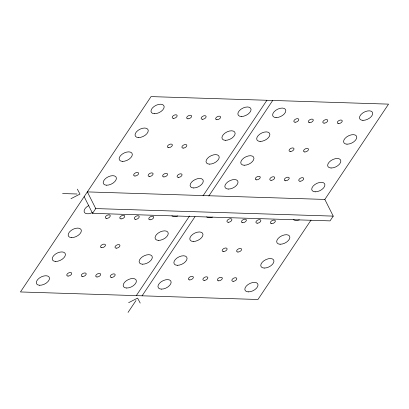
<?xml version="1.0" encoding="UTF-8"?>
<svg xmlns="http://www.w3.org/2000/svg" width="409" height="409" viewBox="0 0 409 409"><rect width="100%" height="100%" fill="white"/><g stroke="black" fill="none" stroke-linecap="round" stroke-linejoin="round"><path stroke-width="0.61" d="M84.162 196.663L92.552 213.345L95.737 208.58L333.233 216.116L324.838 199.428L388.55 104.131L151.054 96.601L20.45 291.954L257.946 299.49L311.034 220.078M136.299 295.63L189.536 216.003M203.022 195.829L266.908 100.277M128.048 312.399L136.013 300.487M142.092 295.814L194.975 216.719M208.815 196.013L272.701 100.461M333.233 216.116L330.048 220.88L92.552 213.345M70.982 198.677L79.96 194.096L77.352 189.147M128.625 302.686L137.603 298.105L140.21 303.054M324.838 199.428L87.347 191.898L95.737 208.58M62.582 193.544L77.066 194.004M92.521 212.532A7.127 3.957 -26.7 0 1 84.331 212.271A7.127 3.957 -26.7 0 1 88.835 205.533M177.705 216.008A7.127 3.957 -26.7 0 1 171.913 215.824M212.46 217.107A7.127 3.957 -26.7 0 1 206.668 216.923M299.347 219.868A7.127 3.957 -26.7 0 1 293.555 219.684M228.248 189.065A7.127 3.957 -26.7 0 0 238.043 182.077A7.127 3.957 -26.7 0 0 228.012 181.76A7.127 3.957 -26.7 0 0 228.248 189.065M193.493 187.966A7.127 3.957 -26.7 0 0 203.288 180.977A7.127 3.957 -26.7 0 0 193.258 180.66A7.127 3.957 -26.7 0 0 193.493 187.966M276.029 117.593A7.127 3.957 -26.7 0 0 285.825 110.609A7.127 3.957 -26.7 0 0 275.794 110.287A7.127 3.957 -26.7 0 0 276.029 117.593M315.135 191.826A7.127 3.957 -26.7 0 0 324.93 184.837A7.127 3.957 -26.7 0 0 314.899 184.515A7.127 3.957 -26.7 0 0 315.135 191.826M111.483 277.45A2.679 1.488 -26.7 0 0 115.169 274.822A2.679 1.488 -26.7 0 0 111.396 274.705A2.679 1.488 -26.7 0 0 111.483 277.45M97.005 276.99A2.679 1.488 -26.7 0 0 100.686 274.362A2.679 1.488 -26.7 0 0 96.913 274.245A2.679 1.488 -26.7 0 0 97.005 276.99M82.521 276.53A2.679 1.488 -26.7 0 0 86.207 273.902A2.679 1.488 -26.7 0 0 82.434 273.785A2.679 1.488 -26.7 0 0 82.521 276.53M101.79 247.706A2.679 1.488 -26.7 0 0 105.476 245.083A2.679 1.488 -26.7 0 0 101.703 244.96A2.679 1.488 -26.7 0 0 101.79 247.706M68.042 276.07A2.679 1.488 -26.7 0 0 71.723 273.442A2.679 1.488 -26.7 0 0 67.95 273.324A2.679 1.488 -26.7 0 0 68.042 276.07M150.026 219.802A2.679 1.488 -26.7 0 0 153.707 217.174A2.679 1.488 -26.7 0 0 149.934 217.056A2.679 1.488 -26.7 0 0 150.026 219.802M135.543 219.342A2.679 1.488 -26.7 0 0 139.224 216.719A2.679 1.488 -26.7 0 0 135.456 216.596A2.679 1.488 -26.7 0 0 135.543 219.342M116.274 248.166A2.679 1.488 -26.7 0 0 119.955 245.538A2.679 1.488 -26.7 0 0 116.182 245.42A2.679 1.488 -26.7 0 0 116.274 248.166M121.064 218.887A2.679 1.488 -26.7 0 0 124.745 216.259A2.679 1.488 -26.7 0 0 120.972 216.136A2.679 1.488 -26.7 0 0 121.064 218.887M106.58 218.426A2.679 1.488 -26.7 0 0 110.261 215.799A2.679 1.488 -26.7 0 0 106.493 215.676A2.679 1.488 -26.7 0 0 106.58 218.426M233.13 281.31A2.679 1.488 -26.7 0 0 236.811 278.682A2.679 1.488 -26.7 0 0 233.038 278.565A2.679 1.488 -26.7 0 0 233.13 281.31M218.646 280.85A2.679 1.488 -26.7 0 0 222.327 278.222A2.679 1.488 -26.7 0 0 218.559 278.105A2.679 1.488 -26.7 0 0 218.646 280.85M204.168 280.39A2.679 1.488 -26.7 0 0 207.849 277.762A2.679 1.488 -26.7 0 0 204.076 277.645A2.679 1.488 -26.7 0 0 204.168 280.39M223.437 251.566A2.679 1.488 -26.7 0 0 227.118 248.938A2.679 1.488 -26.7 0 0 223.345 248.82A2.679 1.488 -26.7 0 0 223.437 251.566M189.684 279.93A2.679 1.488 -26.7 0 0 193.365 277.302A2.679 1.488 -26.7 0 0 189.597 277.184A2.679 1.488 -26.7 0 0 189.684 279.93M271.668 223.662A2.679 1.488 -26.7 0 0 275.349 221.034A2.679 1.488 -26.7 0 0 271.576 220.916A2.679 1.488 -26.7 0 0 271.668 223.662M257.184 223.202A2.679 1.488 -26.7 0 0 260.87 220.574A2.679 1.488 -26.7 0 0 257.097 220.456A2.679 1.488 -26.7 0 0 257.184 223.202M237.915 252.026A2.679 1.488 -26.7 0 0 241.601 249.398A2.679 1.488 -26.7 0 0 237.828 249.28A2.679 1.488 -26.7 0 0 237.915 252.026M242.706 222.741A2.679 1.488 -26.7 0 0 246.387 220.119A2.679 1.488 -26.7 0 0 242.614 219.996A2.679 1.488 -26.7 0 0 242.706 222.741M228.222 222.286A2.679 1.488 -26.7 0 0 231.908 219.659A2.679 1.488 -26.7 0 0 228.135 219.536A2.679 1.488 -26.7 0 0 228.222 222.286M178.38 177.388A2.679 1.488 -26.7 0 0 182.061 174.761A2.679 1.488 -26.7 0 0 178.293 174.643A2.679 1.488 -26.7 0 0 178.38 177.388M163.902 176.928A2.679 1.488 -26.7 0 0 167.583 174.3A2.679 1.488 -26.7 0 0 163.81 174.183A2.679 1.488 -26.7 0 0 163.902 176.928M149.418 176.468A2.679 1.488 -26.7 0 0 153.099 173.84A2.679 1.488 -26.7 0 0 149.326 173.723A2.679 1.488 -26.7 0 0 149.418 176.468M168.687 147.649A2.679 1.488 -26.7 0 0 172.368 145.021A2.679 1.488 -26.7 0 0 168.6 144.898A2.679 1.488 -26.7 0 0 168.687 147.649M134.934 176.013A2.679 1.488 -26.7 0 0 138.62 173.385A2.679 1.488 -26.7 0 0 134.847 173.263A2.679 1.488 -26.7 0 0 134.934 176.013M173.477 118.365A2.679 1.488 -26.7 0 0 177.158 115.737A2.679 1.488 -26.7 0 0 173.385 115.619A2.679 1.488 -26.7 0 0 173.477 118.365M187.956 118.825A2.679 1.488 -26.7 0 0 191.642 116.197A2.679 1.488 -26.7 0 0 187.869 116.074A2.679 1.488 -26.7 0 0 187.956 118.825M202.44 119.285A2.679 1.488 -26.7 0 0 206.121 116.657A2.679 1.488 -26.7 0 0 202.348 116.534A2.679 1.488 -26.7 0 0 202.44 119.285M183.171 148.104A2.679 1.488 -26.7 0 0 186.852 145.481A2.679 1.488 -26.7 0 0 183.079 145.359A2.679 1.488 -26.7 0 0 183.171 148.104M216.918 119.74A2.679 1.488 -26.7 0 0 220.604 117.117A2.679 1.488 -26.7 0 0 216.831 116.994A2.679 1.488 -26.7 0 0 216.918 119.74M300.022 181.248A2.679 1.488 -26.7 0 0 303.708 178.621A2.679 1.488 -26.7 0 0 299.935 178.503A2.679 1.488 -26.7 0 0 300.022 181.248M285.543 180.788A2.679 1.488 -26.7 0 0 289.224 178.16A2.679 1.488 -26.7 0 0 285.451 178.043A2.679 1.488 -26.7 0 0 285.543 180.788M271.06 180.328A2.679 1.488 -26.7 0 0 274.746 177.7A2.679 1.488 -26.7 0 0 270.973 177.583A2.679 1.488 -26.7 0 0 271.06 180.328M290.329 151.504A2.679 1.488 -26.7 0 0 294.015 148.881A2.679 1.488 -26.7 0 0 290.242 148.758A2.679 1.488 -26.7 0 0 290.329 151.504M256.581 179.868A2.679 1.488 -26.7 0 0 260.262 177.24A2.679 1.488 -26.7 0 0 256.489 177.123A2.679 1.488 -26.7 0 0 256.581 179.868M338.565 123.6A2.679 1.488 -26.7 0 0 342.246 120.972A2.679 1.488 -26.7 0 0 338.473 120.854A2.679 1.488 -26.7 0 0 338.565 123.6M324.081 123.14A2.679 1.488 -26.7 0 0 327.767 120.517A2.679 1.488 -26.7 0 0 323.994 120.394A2.679 1.488 -26.7 0 0 324.081 123.14M304.812 151.964A2.679 1.488 -26.7 0 0 308.493 149.336A2.679 1.488 -26.7 0 0 304.725 149.219A2.679 1.488 -26.7 0 0 304.812 151.964M309.603 122.685A2.679 1.488 -26.7 0 0 313.284 120.057A2.679 1.488 -26.7 0 0 309.511 119.934A2.679 1.488 -26.7 0 0 309.603 122.685M295.119 122.225A2.679 1.488 -26.7 0 0 298.8 119.597A2.679 1.488 -26.7 0 0 295.032 119.474A2.679 1.488 -26.7 0 0 295.119 122.225M39.709 285.267A7.127 3.957 -26.7 0 0 49.504 278.278A7.127 3.957 -26.7 0 0 39.474 277.962A7.127 3.957 -26.7 0 0 39.709 285.267M55.639 261.443A7.127 3.957 -26.7 0 0 65.43 254.454A7.127 3.957 -26.7 0 0 55.399 254.137A7.127 3.957 -26.7 0 0 55.639 261.443M71.565 237.619A7.127 3.957 -26.7 0 0 81.36 230.635A7.127 3.957 -26.7 0 0 71.324 230.313A7.127 3.957 -26.7 0 0 71.565 237.619M126.596 288.028A7.127 3.957 -26.7 0 0 136.391 281.039A7.127 3.957 -26.7 0 0 126.361 280.717A7.127 3.957 -26.7 0 0 126.596 288.028M142.526 264.204A7.127 3.957 -26.7 0 0 152.322 257.215A7.127 3.957 -26.7 0 0 142.286 256.893A7.127 3.957 -26.7 0 0 142.526 264.204M158.452 240.38A7.127 3.957 -26.7 0 0 168.247 233.391A7.127 3.957 -26.7 0 0 158.217 233.069A7.127 3.957 -26.7 0 0 158.452 240.38M161.351 289.127A7.127 3.957 -26.7 0 0 171.146 282.138A7.127 3.957 -26.7 0 0 161.115 281.821A7.127 3.957 -26.7 0 0 161.351 289.127M177.281 265.303A7.127 3.957 -26.7 0 0 187.077 258.314A7.127 3.957 -26.7 0 0 177.041 257.997A7.127 3.957 -26.7 0 0 177.281 265.303M193.206 241.479A7.127 3.957 -26.7 0 0 203.002 234.49A7.127 3.957 -26.7 0 0 192.971 234.173A7.127 3.957 -26.7 0 0 193.206 241.479M248.243 291.883A7.127 3.957 -26.7 0 0 258.038 284.899A7.127 3.957 -26.7 0 0 248.002 284.577A7.127 3.957 -26.7 0 0 248.243 291.883M264.168 268.059A7.127 3.957 -26.7 0 0 273.964 261.075A7.127 3.957 -26.7 0 0 263.933 260.753A7.127 3.957 -26.7 0 0 264.168 268.059M280.099 244.234A7.127 3.957 -26.7 0 0 289.889 237.251A7.127 3.957 -26.7 0 0 279.858 236.929A7.127 3.957 -26.7 0 0 280.099 244.234M106.606 185.205A7.127 3.957 -26.7 0 0 116.401 178.222A7.127 3.957 -26.7 0 0 106.366 177.9A7.127 3.957 -26.7 0 0 106.606 185.205M122.531 161.381A7.127 3.957 -26.7 0 0 132.327 154.398A7.127 3.957 -26.7 0 0 122.296 154.075A7.127 3.957 -26.7 0 0 122.531 161.381M138.462 137.562A7.127 3.957 -26.7 0 0 148.257 130.573A7.127 3.957 -26.7 0 0 138.222 130.251A7.127 3.957 -26.7 0 0 138.462 137.562M154.387 113.738A7.127 3.957 -26.7 0 0 164.183 106.749A7.127 3.957 -26.7 0 0 154.152 106.427A7.127 3.957 -26.7 0 0 154.387 113.738M209.423 164.142A7.127 3.957 -26.7 0 0 219.214 157.153A7.127 3.957 -26.7 0 0 209.183 156.836A7.127 3.957 -26.7 0 0 209.423 164.142M225.349 140.318A7.127 3.957 -26.7 0 0 235.144 133.329A7.127 3.957 -26.7 0 0 225.108 133.012A7.127 3.957 -26.7 0 0 225.349 140.318M241.274 116.493A7.127 3.957 -26.7 0 0 251.07 109.505A7.127 3.957 -26.7 0 0 241.039 109.188A7.127 3.957 -26.7 0 0 241.274 116.493M244.178 165.241A7.127 3.957 -26.7 0 0 253.969 158.252A7.127 3.957 -26.7 0 0 243.938 157.935A7.127 3.957 -26.7 0 0 244.178 165.241M260.104 141.417A7.127 3.957 -26.7 0 0 269.899 134.433A7.127 3.957 -26.7 0 0 259.863 134.111A7.127 3.957 -26.7 0 0 260.104 141.417M331.065 168.002A7.127 3.957 -26.7 0 0 340.861 161.013A7.127 3.957 -26.7 0 0 330.825 160.691A7.127 3.957 -26.7 0 0 331.065 168.002M346.99 144.178A7.127 3.957 -26.7 0 0 356.786 137.189A7.127 3.957 -26.7 0 0 346.755 136.867A7.127 3.957 -26.7 0 0 346.99 144.178M362.921 120.353A7.127 3.957 -26.7 0 0 372.717 113.365A7.127 3.957 -26.7 0 0 362.681 113.042A7.127 3.957 -26.7 0 0 362.921 120.353"/></g></svg>
